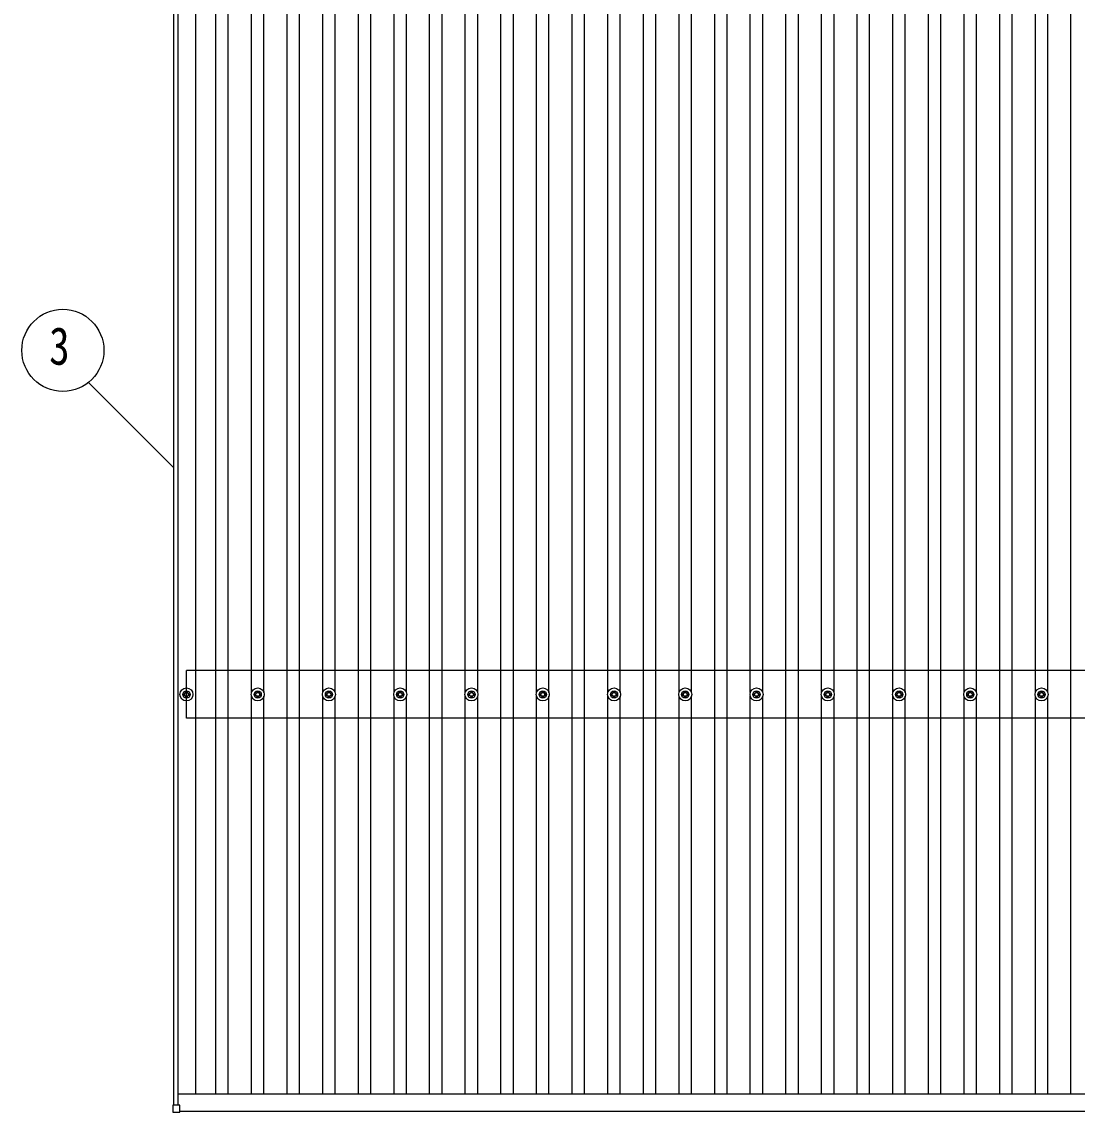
# Model space of a CAD drawing. Units: millimetres, scale not verified. Extents: x -16820 to 16820, y -11880 to 11880.
# Drawn here: x -13364 to -10402, y 3637 to 6696 of the extents above; entities that cross this region are included whole.
import ezdxf
from ezdxf.enums import TextEntityAlignment as Align

# ---------------------------------------------------------------- set-up
doc = ezdxf.new("R2010")
doc.units = ezdxf.units.MM
doc.header["$LTSCALE"] = 50
for name, color, linetype in [('0-4_YKK_13', 4, 'Continuous'), ('0-5_YKK_A1', 4, 'Continuous'), ('0-6_YKK_D', 6, 'Continuous')]:
    doc.layers.add(name, color=color, linetype=linetype)
doc.styles.add('ＭＳ ゴシック', font='')
doc.styles.get('ＭＳ ゴシック').set_extended_font_data('MS Gothic')

msp = doc.modelspace()

# ---------------------------------------------------------------- linework, layer by layer
at = {"layer": '0-4_YKK_13'}
for p, q in [((-12911.92, 4810.47), (-12907.5, 4810.47)), ((-12911.92, 4810.47), (-12907.5, 4810.47)), ((-12911.92, 4806.97), (-12907.5, 4806.97)), ((-12911.92, 4806.97), (-12907.5, 4806.97)), ((-12903.67, 4818.72), (-12903.67, 4814.3)), ((-12903.67, 4818.72), (-12903.67, 4814.3)), ((-12903.67, 4803.14), (-12903.67, 4798.72)), ((-12903.67, 4803.14), (-12903.67, 4798.72)), ((-12900.17, 4818.72), (-12900.17, 4814.3)), ((-12900.17, 4818.72), (-12900.17, 4814.3)), ((-12900.17, 4803.14), (-12900.17, 4798.72)), ((-12900.17, 4803.14), (-12900.17, 4798.72)), ((-12896.34, 4810.47), (-12891.92, 4810.47)), ((-12896.34, 4810.47), (-12891.92, 4810.47)), ((-12896.34, 4806.97), (-12891.92, 4806.97)), ((-12896.34, 4806.97), (-12891.92, 4806.97)), ((-12711.92, 4810.47), (-12707.5, 4810.47)), ((-12711.92, 4806.97), (-12707.5, 4806.97)), ((-12703.67, 4818.72), (-12703.67, 4814.3)), ((-12703.67, 4803.14), (-12703.67, 4798.72)), ((-12700.17, 4818.72), (-12700.17, 4814.3)), ((-12700.17, 4803.14), (-12700.17, 4798.72)), ((-12696.34, 4810.47), (-12691.92, 4810.47)), ((-12696.34, 4806.97), (-12691.92, 4806.97)), ((-12511.92, 4810.47), (-12507.5, 4810.47)), ((-12511.92, 4806.97), (-12507.5, 4806.97)), ((-12503.67, 4818.72), (-12503.67, 4814.3)), ((-12503.67, 4803.14), (-12503.67, 4798.72)), ((-12500.17, 4818.72), (-12500.17, 4814.3)), ((-12500.17, 4803.14), (-12500.17, 4798.72)), ((-12496.34, 4810.47), (-12491.92, 4810.47)), ((-12496.34, 4806.97), (-12491.92, 4806.97)), ((-12311.92, 4810.47), (-12307.5, 4810.47)), ((-12311.92, 4806.97), (-12307.5, 4806.97)), ((-12303.67, 4818.72), (-12303.67, 4814.3)), ((-12303.67, 4803.14), (-12303.67, 4798.72)), ((-12300.17, 4818.72), (-12300.17, 4814.3)), ((-12300.17, 4803.14), (-12300.17, 4798.72)), ((-12296.34, 4810.47), (-12291.92, 4810.47)), ((-12296.34, 4806.97), (-12291.92, 4806.97)), ((-12111.92, 4810.47), (-12107.5, 4810.47)), ((-12111.92, 4806.97), (-12107.5, 4806.97)), ((-12103.67, 4818.72), (-12103.67, 4814.3)), ((-12103.67, 4803.14), (-12103.67, 4798.72)), ((-12100.17, 4818.72), (-12100.17, 4814.3)), ((-12100.17, 4803.14), (-12100.17, 4798.72)), ((-12096.34, 4810.47), (-12091.92, 4810.47)), ((-12096.34, 4806.97), (-12091.92, 4806.97)), ((-11911.92, 4810.47), (-11907.5, 4810.47)), ((-11911.92, 4806.97), (-11907.5, 4806.97)), ((-11903.67, 4818.72), (-11903.67, 4814.3)), ((-11903.67, 4803.14), (-11903.67, 4798.72)), ((-11900.17, 4818.72), (-11900.17, 4814.3)), ((-11900.17, 4803.14), (-11900.17, 4798.72)), ((-11896.34, 4810.47), (-11891.92, 4810.47)), ((-11896.34, 4806.97), (-11891.92, 4806.97)), ((-11711.92, 4810.47), (-11707.5, 4810.47)), ((-11711.92, 4806.97), (-11707.5, 4806.97)), ((-11703.67, 4818.72), (-11703.67, 4814.3)), ((-11703.67, 4803.14), (-11703.67, 4798.72)), ((-11700.17, 4818.72), (-11700.17, 4814.3)), ((-11700.17, 4803.14), (-11700.17, 4798.72)), ((-11696.34, 4810.47), (-11691.92, 4810.47)), ((-11696.34, 4806.97), (-11691.92, 4806.97)), ((-11511.92, 4810.47), (-11507.5, 4810.47)), ((-11511.92, 4806.97), (-11507.5, 4806.97)), ((-11503.67, 4818.72), (-11503.67, 4814.3)), ((-11503.67, 4803.14), (-11503.67, 4798.72)), ((-11500.17, 4818.72), (-11500.17, 4814.3)), ((-11500.17, 4803.14), (-11500.17, 4798.72)), ((-11496.34, 4810.47), (-11491.92, 4810.47)), ((-11496.34, 4806.97), (-11491.92, 4806.97)), ((-11311.92, 4810.47), (-11307.5, 4810.47)), ((-11311.92, 4806.97), (-11307.5, 4806.97)), ((-11303.67, 4818.72), (-11303.67, 4814.3)), ((-11303.67, 4803.14), (-11303.67, 4798.72)), ((-11300.17, 4818.72), (-11300.17, 4814.3)), ((-11300.17, 4803.14), (-11300.17, 4798.72)), ((-11296.34, 4810.47), (-11291.92, 4810.47)), ((-11296.34, 4806.97), (-11291.92, 4806.97)), ((-11111.92, 4810.47), (-11107.5, 4810.47)), ((-11111.92, 4806.97), (-11107.5, 4806.97)), ((-11103.67, 4818.72), (-11103.67, 4814.3)), ((-11103.67, 4803.14), (-11103.67, 4798.72)), ((-11100.17, 4818.72), (-11100.17, 4814.3)), ((-11100.17, 4803.14), (-11100.17, 4798.72)), ((-11096.34, 4810.47), (-11091.92, 4810.47)), ((-11096.34, 4806.97), (-11091.92, 4806.97)), ((-10911.92, 4810.47), (-10907.5, 4810.47)), ((-10911.92, 4806.97), (-10907.5, 4806.97)), ((-10903.67, 4818.72), (-10903.67, 4814.3)), ((-10903.67, 4803.14), (-10903.67, 4798.72)), ((-10900.17, 4818.72), (-10900.17, 4814.3)), ((-10900.17, 4803.14), (-10900.17, 4798.72)), ((-10896.34, 4810.47), (-10891.92, 4810.47)), ((-10896.34, 4806.97), (-10891.92, 4806.97)), ((-10711.92, 4810.47), (-10707.5, 4810.47)), ((-10711.92, 4806.97), (-10707.5, 4806.97)), ((-10703.67, 4818.72), (-10703.67, 4814.3)), ((-10703.67, 4803.14), (-10703.67, 4798.72)), ((-10700.17, 4818.72), (-10700.17, 4814.3)), ((-10700.17, 4803.14), (-10700.17, 4798.72)), ((-10696.34, 4810.47), (-10691.92, 4810.47)), ((-10696.34, 4806.97), (-10691.92, 4806.97)), ((-10511.92, 4810.47), (-10507.5, 4810.47)), ((-10511.92, 4806.97), (-10507.5, 4806.97)), ((-10503.67, 4818.72), (-10503.67, 4814.3)), ((-10503.67, 4803.14), (-10503.67, 4798.72)), ((-10500.17, 4818.72), (-10500.17, 4814.3)), ((-10500.17, 4803.14), (-10500.17, 4798.72)), ((-10496.34, 4810.47), (-10491.92, 4810.47)), ((-10496.34, 4806.97), (-10491.92, 4806.97)), ((-12940.22, 3655.81), (-12940.22, 3637.81)), ((-12921.22, 3656.81), (-12939.22, 3656.81)), ((-12920.22, 3637.81), (-12920.22, 3655.81)), ((-12939.22, 3636.81), (-12921.22, 3636.81))]:
    msp.add_line(p, q, dxfattribs=at)
for centre, radius in [((-12901.92, 4808.72), 18.25), ((-12901.92, 4808.72), 18.25), ((-12901.92, 4808.72), 10.15), ((-12901.92, 4808.72), 10.15), ((-12901.92, 4808.72), 5.85), ((-12901.92, 4808.72), 5.85), ((-12901.92, 4808.72), 5.25), ((-12901.92, 4808.72), 5.25), ((-12701.92, 4808.72), 18.25), ((-12701.92, 4808.72), 10.15), ((-12701.92, 4808.72), 5.85), ((-12701.92, 4808.72), 5.25), ((-12501.92, 4808.72), 18.25), ((-12501.92, 4808.72), 10.15), ((-12501.92, 4808.72), 5.85), ((-12501.92, 4808.72), 5.25), ((-12301.92, 4808.72), 18.25), ((-12301.92, 4808.72), 10.15), ((-12301.92, 4808.72), 5.85), ((-12301.92, 4808.72), 5.25), ((-12101.92, 4808.72), 18.25), ((-12101.92, 4808.72), 10.15), ((-12101.92, 4808.72), 5.85), ((-12101.92, 4808.72), 5.25), ((-11901.92, 4808.72), 18.25), ((-11901.92, 4808.72), 10.15), ((-11901.92, 4808.72), 5.85), ((-11901.92, 4808.72), 5.25), ((-11701.92, 4808.72), 18.25), ((-11701.92, 4808.72), 10.15), ((-11701.92, 4808.72), 5.85), ((-11701.92, 4808.72), 5.25), ((-11501.92, 4808.72), 18.25), ((-11501.92, 4808.72), 10.15), ((-11501.92, 4808.72), 5.85), ((-11501.92, 4808.72), 5.25), ((-11301.92, 4808.72), 18.25), ((-11301.92, 4808.72), 10.15), ((-11301.92, 4808.72), 5.85), ((-11301.92, 4808.72), 5.25), ((-11101.92, 4808.72), 18.25), ((-11101.92, 4808.72), 10.15), ((-11101.92, 4808.72), 5.85), ((-11101.92, 4808.72), 5.25), ((-10901.92, 4808.72), 18.25), ((-10901.92, 4808.72), 10.15), ((-10901.92, 4808.72), 5.85), ((-10901.92, 4808.72), 5.25), ((-10701.92, 4808.72), 18.25), ((-10701.92, 4808.72), 10.15), ((-10701.92, 4808.72), 5.85), ((-10701.92, 4808.72), 5.25), ((-10501.92, 4808.72), 18.25), ((-10501.92, 4808.72), 10.15), ((-10501.92, 4808.72), 5.85), ((-10501.92, 4808.72), 5.25)]:
    msp.add_circle(centre, radius, dxfattribs=at)
for centre, start, end in [((-12939.22, 3655.81), 90, 180), ((-12921.22, 3655.81), 0, 90), ((-12939.22, 3637.81), 180, 270), ((-12921.22, 3637.81), 270, 0)]:
    msp.add_arc(centre, 1, start, end, dxfattribs=at)
at = {"layer": '0-5_YKK_A1'}
for p, q in [((-12936.92, 3656.78), (-12936.92, 9055.2)), ((-12924.92, 3656.78), (-12924.92, 9055.2)), ((-12875.42, 3688.1), (-12875.42, 9029.11)), ((-12819.42, 3688.1), (-12819.42, 9029.11)), ((-12784.42, 3688.1), (-12784.42, 9029.11)), ((-12619.42, 3688.1), (-12619.42, 9029.11)), ((-12584.42, 3688.1), (-12584.42, 9029.11)), ((-12419.42, 3688.1), (-12419.42, 9029.11)), ((-12384.42, 3688.1), (-12384.42, 9029.11)), ((-12219.42, 3688.1), (-12219.42, 9029.11)), ((-12184.42, 3688.1), (-12184.42, 9029.11)), ((-12019.42, 3688.1), (-12019.42, 9029.11)), ((-11984.42, 3688.1), (-11984.42, 9029.11)), ((-11819.42, 3688.1), (-11819.42, 9029.11)), ((-11784.42, 3688.1), (-11784.42, 9029.11)), ((-11619.42, 3688.1), (-11619.42, 9029.11)), ((-11584.42, 3688.1), (-11584.42, 9029.11)), ((-11419.42, 3688.1), (-11419.42, 9029.11)), ((-11384.42, 3688.1), (-11384.42, 9029.11)), ((-11219.42, 3688.1), (-11219.42, 9029.11)), ((-11184.42, 3688.1), (-11184.42, 9029.11)), ((-11019.42, 3688.1), (-11019.42, 9029.11)), ((-10984.42, 3688.1), (-10984.42, 9029.11)), ((-10819.42, 3688.1), (-10819.42, 9029.11)), ((-10784.42, 3688.1), (-10784.42, 9029.11)), ((-10619.42, 3688.1), (-10619.42, 9029.11)), ((-10584.42, 3688.1), (-10584.42, 9029.11)), ((-10419.42, 3688.1), (-10419.42, 9029.11)), ((-12719.42, 4813.9), (-12719.42, 7903.54)), ((-12684.42, 4813.9), (-12684.42, 7903.54)), ((-12519.42, 4813.9), (-12519.42, 7903.54)), ((-12484.42, 4813.9), (-12484.42, 7903.54)), ((-12319.42, 4813.9), (-12319.42, 7903.54)), ((-12284.42, 4813.9), (-12284.42, 7903.54)), ((-12119.42, 4813.9), (-12119.42, 7903.54)), ((-12084.42, 4813.9), (-12084.42, 7903.54)), ((-11919.42, 4813.9), (-11919.42, 7903.54)), ((-11884.42, 4813.9), (-11884.42, 7903.54)), ((-11719.42, 4813.9), (-11719.42, 7903.54)), ((-11684.42, 4813.9), (-11684.42, 7903.54)), ((-11519.42, 4813.9), (-11519.42, 7903.54)), ((-11484.42, 4813.9), (-11484.42, 7903.54)), ((-11319.42, 4813.9), (-11319.42, 7903.54)), ((-11284.42, 4813.9), (-11284.42, 7903.54)), ((-11119.42, 4813.9), (-11119.42, 7903.54)), ((-11084.42, 4813.9), (-11084.42, 7903.54)), ((-10919.42, 4813.9), (-10919.42, 7903.54)), ((-10884.42, 4813.9), (-10884.42, 7903.54)), ((-10719.42, 4813.9), (-10719.42, 7903.54)), ((-10684.42, 4813.9), (-10684.42, 7903.54)), ((-10519.42, 4813.9), (-10519.42, 7903.54)), ((-10484.42, 4813.9), (-10484.42, 7903.54)), ((-7501.92, 4875.72), (-12901.92, 4875.72)), ((-12901.92, 4741.72), (-12901.92, 4875.72)), ((-12719.42, 3688.1), (-12719.42, 4803.54)), ((-12684.42, 3688.1), (-12684.42, 4803.54)), ((-12519.42, 3688.1), (-12519.42, 4803.54)), ((-12484.42, 3688.1), (-12484.42, 4803.54)), ((-12319.42, 3688.1), (-12319.42, 4803.54)), ((-12284.42, 3688.1), (-12284.42, 4803.54)), ((-12119.42, 3688.1), (-12119.42, 4803.54)), ((-12084.42, 3688.1), (-12084.42, 4803.54)), ((-11919.42, 3688.1), (-11919.42, 4803.54)), ((-11884.42, 3688.1), (-11884.42, 4803.54)), ((-11719.42, 3688.1), (-11719.42, 4803.54)), ((-11684.42, 3688.1), (-11684.42, 4803.54)), ((-11519.42, 3688.1), (-11519.42, 4803.54)), ((-11484.42, 3688.1), (-11484.42, 4803.54)), ((-11319.42, 3688.1), (-11319.42, 4803.54)), ((-11284.42, 3688.1), (-11284.42, 4803.54)), ((-11119.42, 3688.1), (-11119.42, 4803.54)), ((-11084.42, 3688.1), (-11084.42, 4803.54)), ((-10919.42, 3688.1), (-10919.42, 4803.54)), ((-10884.42, 3688.1), (-10884.42, 4803.54)), ((-10719.42, 3688.1), (-10719.42, 4803.54)), ((-10684.42, 3688.1), (-10684.42, 4803.54)), ((-10519.42, 3688.1), (-10519.42, 4803.54)), ((-10484.42, 3688.1), (-10484.42, 4803.54)), ((-7501.92, 4741.72), (-12901.92, 4741.72)), ((-12924.92, 3688.1), (-7478.92, 3688.1)), ((-12920.22, 3640.11), (-7483.62, 3640.11))]:
    msp.add_line(p, q, dxfattribs=at)
at = {"layer": '0-6_YKK_D'}
msp.add_line((-13176.9, 5683.95), (-12938.84, 5445.89), dxfattribs=at)
msp.add_circle((-13248.86, 5773.92), 115.2, dxfattribs=at)

# ---------------------------------------------------------------- texts
at = {"layer": '0-6_YKK_D', "style": 'ＭＳ ゴシック', "width": 0.8}
msp.add_text('3', height=105.6, dxfattribs=at).set_placement((-13287.26, 5701.92), align=Align.BOTTOM_LEFT)

doc.saveas('drawing.dxf')
